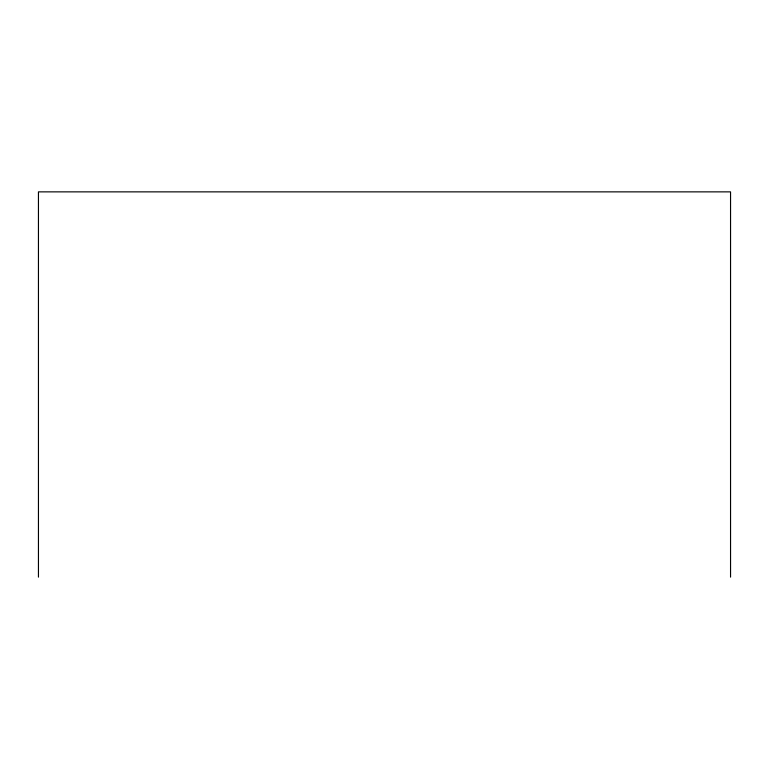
<?xml version="1.0" encoding="UTF-8"?>
<svg xmlns="http://www.w3.org/2000/svg" width="769" height="769" viewBox="0 0 769 769"><rect width="100%" height="100%" fill="white"/><g stroke="black" fill="none" stroke-linecap="round" stroke-linejoin="round"><path stroke-width="1.15" d="M730.55 577.135L730.55 191.865L38.45 191.865L38.45 577.135"/></g></svg>
